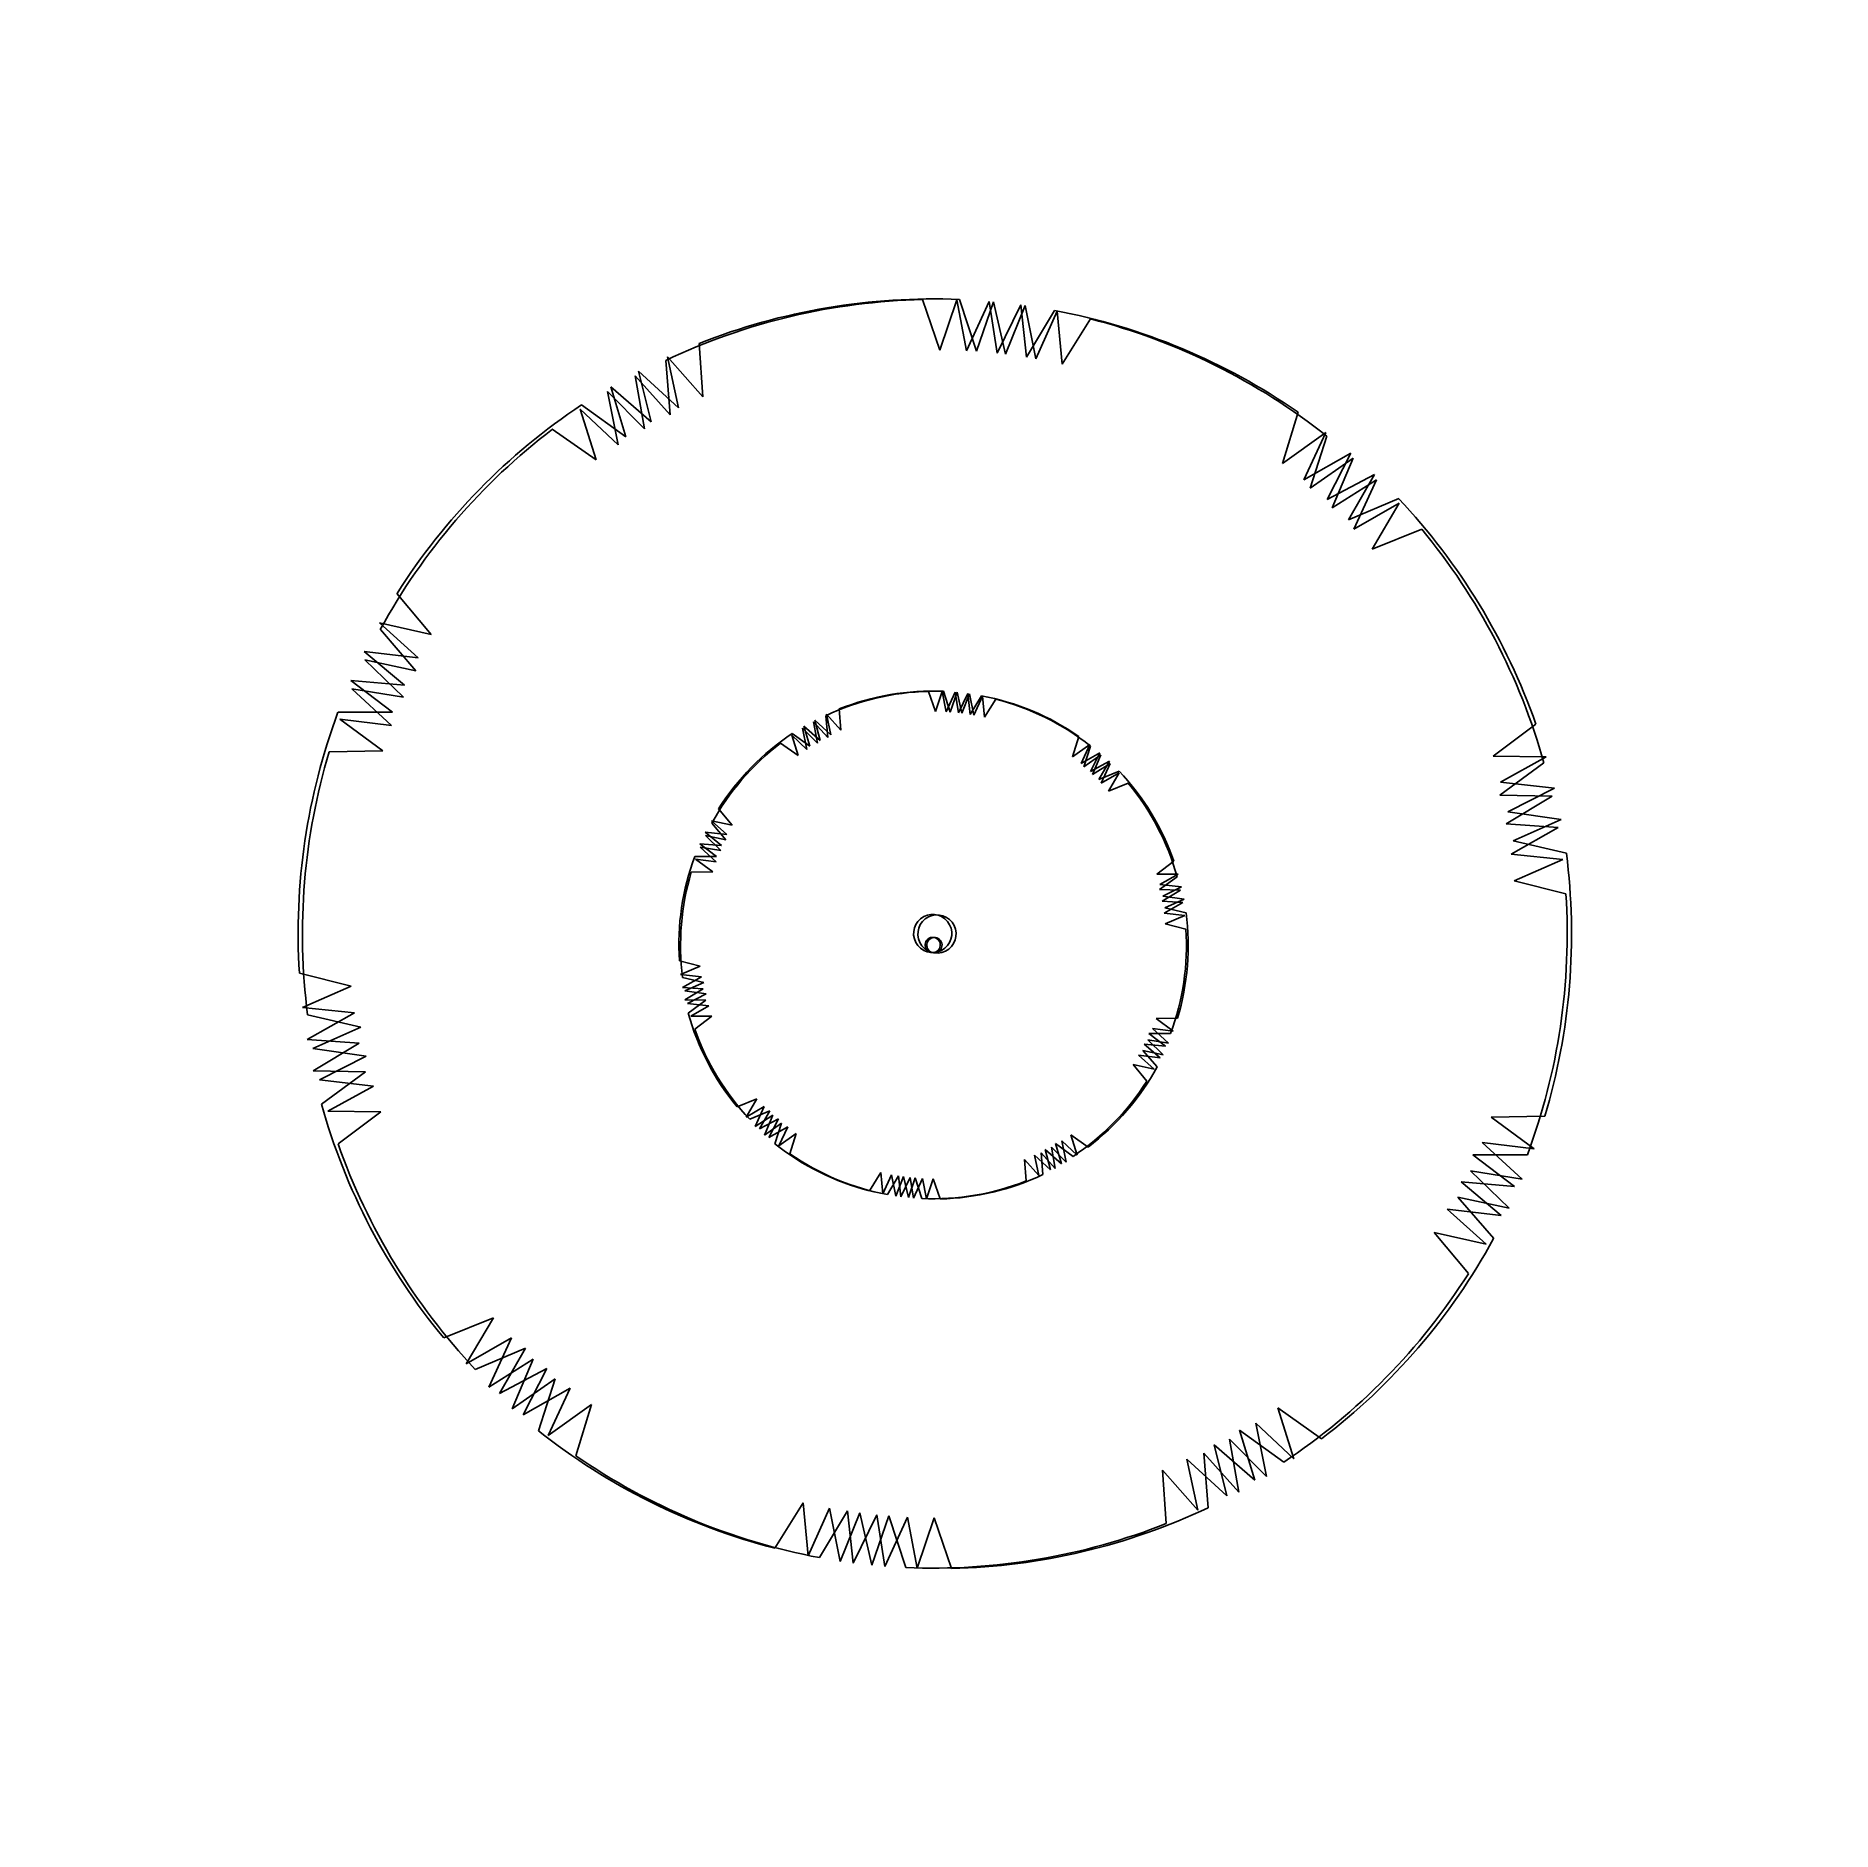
# Model space of a CAD drawing. Extents: x -2226 to 12369489, y -12501589 to 2275.
# Drawn here: x -2226 to 2232, y -2180 to 2275 of the extents above.
import ezdxf

# ---------------------------------------------------------------- set-up
doc = ezdxf.new("R2010")
doc.units = 0
doc.header["$LTSCALE"] = 1000
doc.header["$MEASUREMENT"] = 0
doc.layers.add('X植物', color=94, linetype='CONTINUOUS')
doc.layers.add('乔木2', color=11, linetype='CONTINUOUS')

# ---------------------------------------------------------------- blocks, each defined once
blk = doc.blocks.new('1234')
at = {"layer": '乔木2', "color": 3}
for p, q in [((14.46, 127.33), (17.25, 116.95)), ((17.25, 116.95), (21.16, 126.49)), ((21.16, 126.49), (22.96, 116.06)), ((22.96, 116.06), (27.33, 125.4)), ((27.33, 125.4), (28.88, 114.82)), ((28.88, 114.82), (33.56, 123.96)), ((33.56, 123.96), (33.98, 113.48)), ((-37.04, 110.95), (-37.19, 121.49)), ((33.98, 113.48), (40.07, 122.09)), ((-43.54, 119.17), (-37.04, 110.95)), ((-41.96, 109.02), (-43.54, 119.17)), ((-55.07, 113.93), (-47.48, 106.54)), ((-52.62, 103.91), (-55.07, 113.93)), ((-49.43, 116.67), (-41.96, 109.02)), ((-47.48, 106.54), (-49.43, 116.67)), ((-60.97, 110.67), (-52.62, 103.91)), ((85.28, 96.46), (81.43, 86.43)), ((81.43, 86.43), (90.21, 91.85)), ((90.21, 91.85), (85.53, 82.35)), ((85.53, 82.35), (94.56, 87.34)), ((94.56, 87.34), (89.59, 77.86)), ((89.59, 77.86), (98.76, 82.51)), ((98.76, 82.51), (92.94, 73.78)), ((-93.02, 67.14), (-99.33, 75.59)), ((92.94, 73.78), (102.92, 77.18)), ((-103.11, 69.98), (-93.02, 67.14)), ((-95.86, 62.7), (-103.11, 69.98)), ((-106.41, 64.49), (-95.86, 62.7)), ((-98.87, 57.45), (-106.41, 64.49)), ((-109.35, 58.97), (-98.87, 57.45)), ((-101.48, 52.29), (-109.35, 58.97)), ((-112.22, 52.86), (-101.48, 52.29)), ((124.43, 29.86), (115.42, 24.01)), ((115.42, 24.01), (125.71, 23.24)), ((125.71, 23.24), (116.34, 18.3)), ((116.34, 18.3), (126.57, 17.03)), ((126.57, 17.03), (116.99, 12.28)), ((116.99, 12.28), (127.13, 10.65)), ((127.13, 10.65), (117.3, 7.02)), ((117.3, 7.02), (127.37, 3.89)), ((-112.55, -1.19), (-122.62, 1.93)), ((-122.39, -4.83), (-112.55, -1.19)), ((-112.24, -6.46), (-122.39, -4.83)), ((-121.83, -11.21), (-112.24, -6.46)), ((-111.59, -12.48), (-121.83, -11.21)), ((-120.96, -17.41), (-111.59, -12.48)), ((-110.68, -18.18), (-120.96, -17.41)), ((-119.69, -24.04), (-110.68, -18.18)), ((106.23, -46.47), (114.1, -53.14)), ((116.96, -47.03), (106.23, -46.47)), ((103.62, -51.63), (111.15, -58.67)), ((114.1, -53.14), (103.62, -51.63)), ((100.61, -56.88), (107.86, -64.16)), ((111.15, -58.67), (100.61, -56.88)), ((97.76, -61.32), (104.07, -69.77)), ((107.86, -64.16), (97.76, -61.32)), ((-88.19, -67.96), (-98.17, -71.35)), ((-94.01, -76.68), (-88.19, -67.96)), ((-84.85, -72.04), (-94.01, -76.68)), ((-89.81, -81.51), (-84.85, -72.04)), ((-80.78, -76.52), (-89.81, -81.51)), ((-85.46, -86.03), (-80.78, -76.52)), ((-76.69, -80.6), (-85.46, -86.03)), ((-80.54, -90.63), (-76.69, -80.6)), ((57.37, -98.09), (59.82, -108.11)), ((65.72, -104.85), (57.37, -98.09)), ((52.23, -100.72), (54.18, -110.85)), ((59.82, -108.11), (52.23, -100.72)), ((41.79, -105.12), (41.93, -115.66)), ((48.29, -113.35), (41.79, -105.12)), ((46.7, -103.2), (48.29, -113.35)), ((54.18, -110.85), (46.7, -103.2)), ((-29.24, -107.66), (-35.32, -116.27)), ((-28.82, -118.13), (-29.24, -107.66)), ((-24.13, -108.99), (-28.82, -118.13)), ((-22.58, -119.57), (-24.13, -108.99)), ((-18.21, -110.23), (-22.58, -119.57)), ((-16.41, -120.67), (-18.21, -110.23)), ((-12.5, -111.12), (-16.41, -120.67)), ((-9.72, -121.5), (-12.5, -111.12))]:
    blk.add_line(p, q, dxfattribs=at)
for major_axis, start_param, end_param in [((-125, 0.04), 4.615799, 5.034678), ((-125, 0.22), 3.988959, 4.407838), ((-125, 0.34), -1.036602, -0.617723), ((-125, 0.23), 3.360736, 3.779615), ((-125, 0.05), -0.410643, 0.008236), ((-2.66, 2.66), 3.926991, 10.210176), ((-125, 0.06), 2.731039, 3.149918), ((-125, 0.23), 0.219116, 0.637995), ((-125, 0.11), 2.103139, 2.522018), ((125, 0.06), 3.986684, 4.405563), ((125, 0.02), 4.615356, 5.034235)]:
    blk.add_ellipse((2.37, 2.91), major_axis=major_axis, ratio=1, start_param=start_param, end_param=end_param, dxfattribs=at)

msp = doc.modelspace()

# ---------------------------------------------------------------- block references
at = {"layer": 'X植物', "color": 72}
for xscale, yscale, rotation in [(12.59999920801106, 12.59999999707943, 39.13866522177385), (12.59999920801106, 12.59999999707943, 39.13866522177385), (12.59999920801105, 12.59999999707941, 39.13866522177398), (12.59999920801113, 12.59999999707952, 39.13866522177399), (-12.59999920801106, 12.59999999707943, 307.7636577978338), (-12.59999920801106, 12.59999999707943, 307.7636577978338), (-12.59999920801105, 12.59999999707943, 307.7636577978337), (-12.59999920801112, 12.59999999707952, 307.7636577978338), (5.039999946901462, 5.039999908432947, 39.13866526978207), (5.039999946901462, 5.039999908432947, 39.13866526978207), (5.039999946901462, 5.039999908432947, 39.13866526978207), (5.039999946901462, 5.039999908432947, 39.13866526978207), (5.039999946901462, 5.039999908432947, 39.13866526978207), (5.039999946901462, 5.039999908432947, 39.13866526978207), (5.039999946901462, 5.039999908432947, 39.13866526978207), (5.039999946901462, 5.039999908432947, 39.13866526978207), (5.039999946901462, 5.039999908432947, 39.13866526978207), (5.039999946901462, 5.039999908432947, 39.13866526978207), (5.039999946901462, 5.039999908432947, 39.13866526978207), (5.039999946901462, 5.039999908432947, 39.13866526978207), (5.039999946901462, 5.039999908432947, 39.13866526978207), (-5.039999946901462, 5.039999908432946, 307.7636577498255), (-5.039999946901462, 5.039999908432946, 307.7636577498255), (-5.039999946901462, 5.039999908432946, 307.7636577498255), (-5.039999946901462, 5.039999908432946, 307.7636577498255), (-5.039999946901462, 5.039999908432946, 307.7636577498255), (-5.039999946901462, 5.039999908432946, 307.7636577498255), (-5.039999946901462, 5.039999908432946, 307.7636577498255), (-5.039999946901462, 5.039999908432946, 307.7636577498255), (-5.039999946901462, 5.039999908432946, 307.7636577498255), (-5.039999946901462, 5.039999908432946, 307.7636577498255), (-5.039999946901462, 5.039999908432946, 307.7636577498255), (-5.039999946901462, 5.039999908432946, 307.7636577498255), (-5.039999946901462, 5.039999908432946, 307.7636577498255)]:
    msp.add_blockref('1234', (0, 0), dxfattribs=dict(at, xscale=xscale, yscale=yscale, rotation=rotation))

doc.saveas('drawing.dxf')
